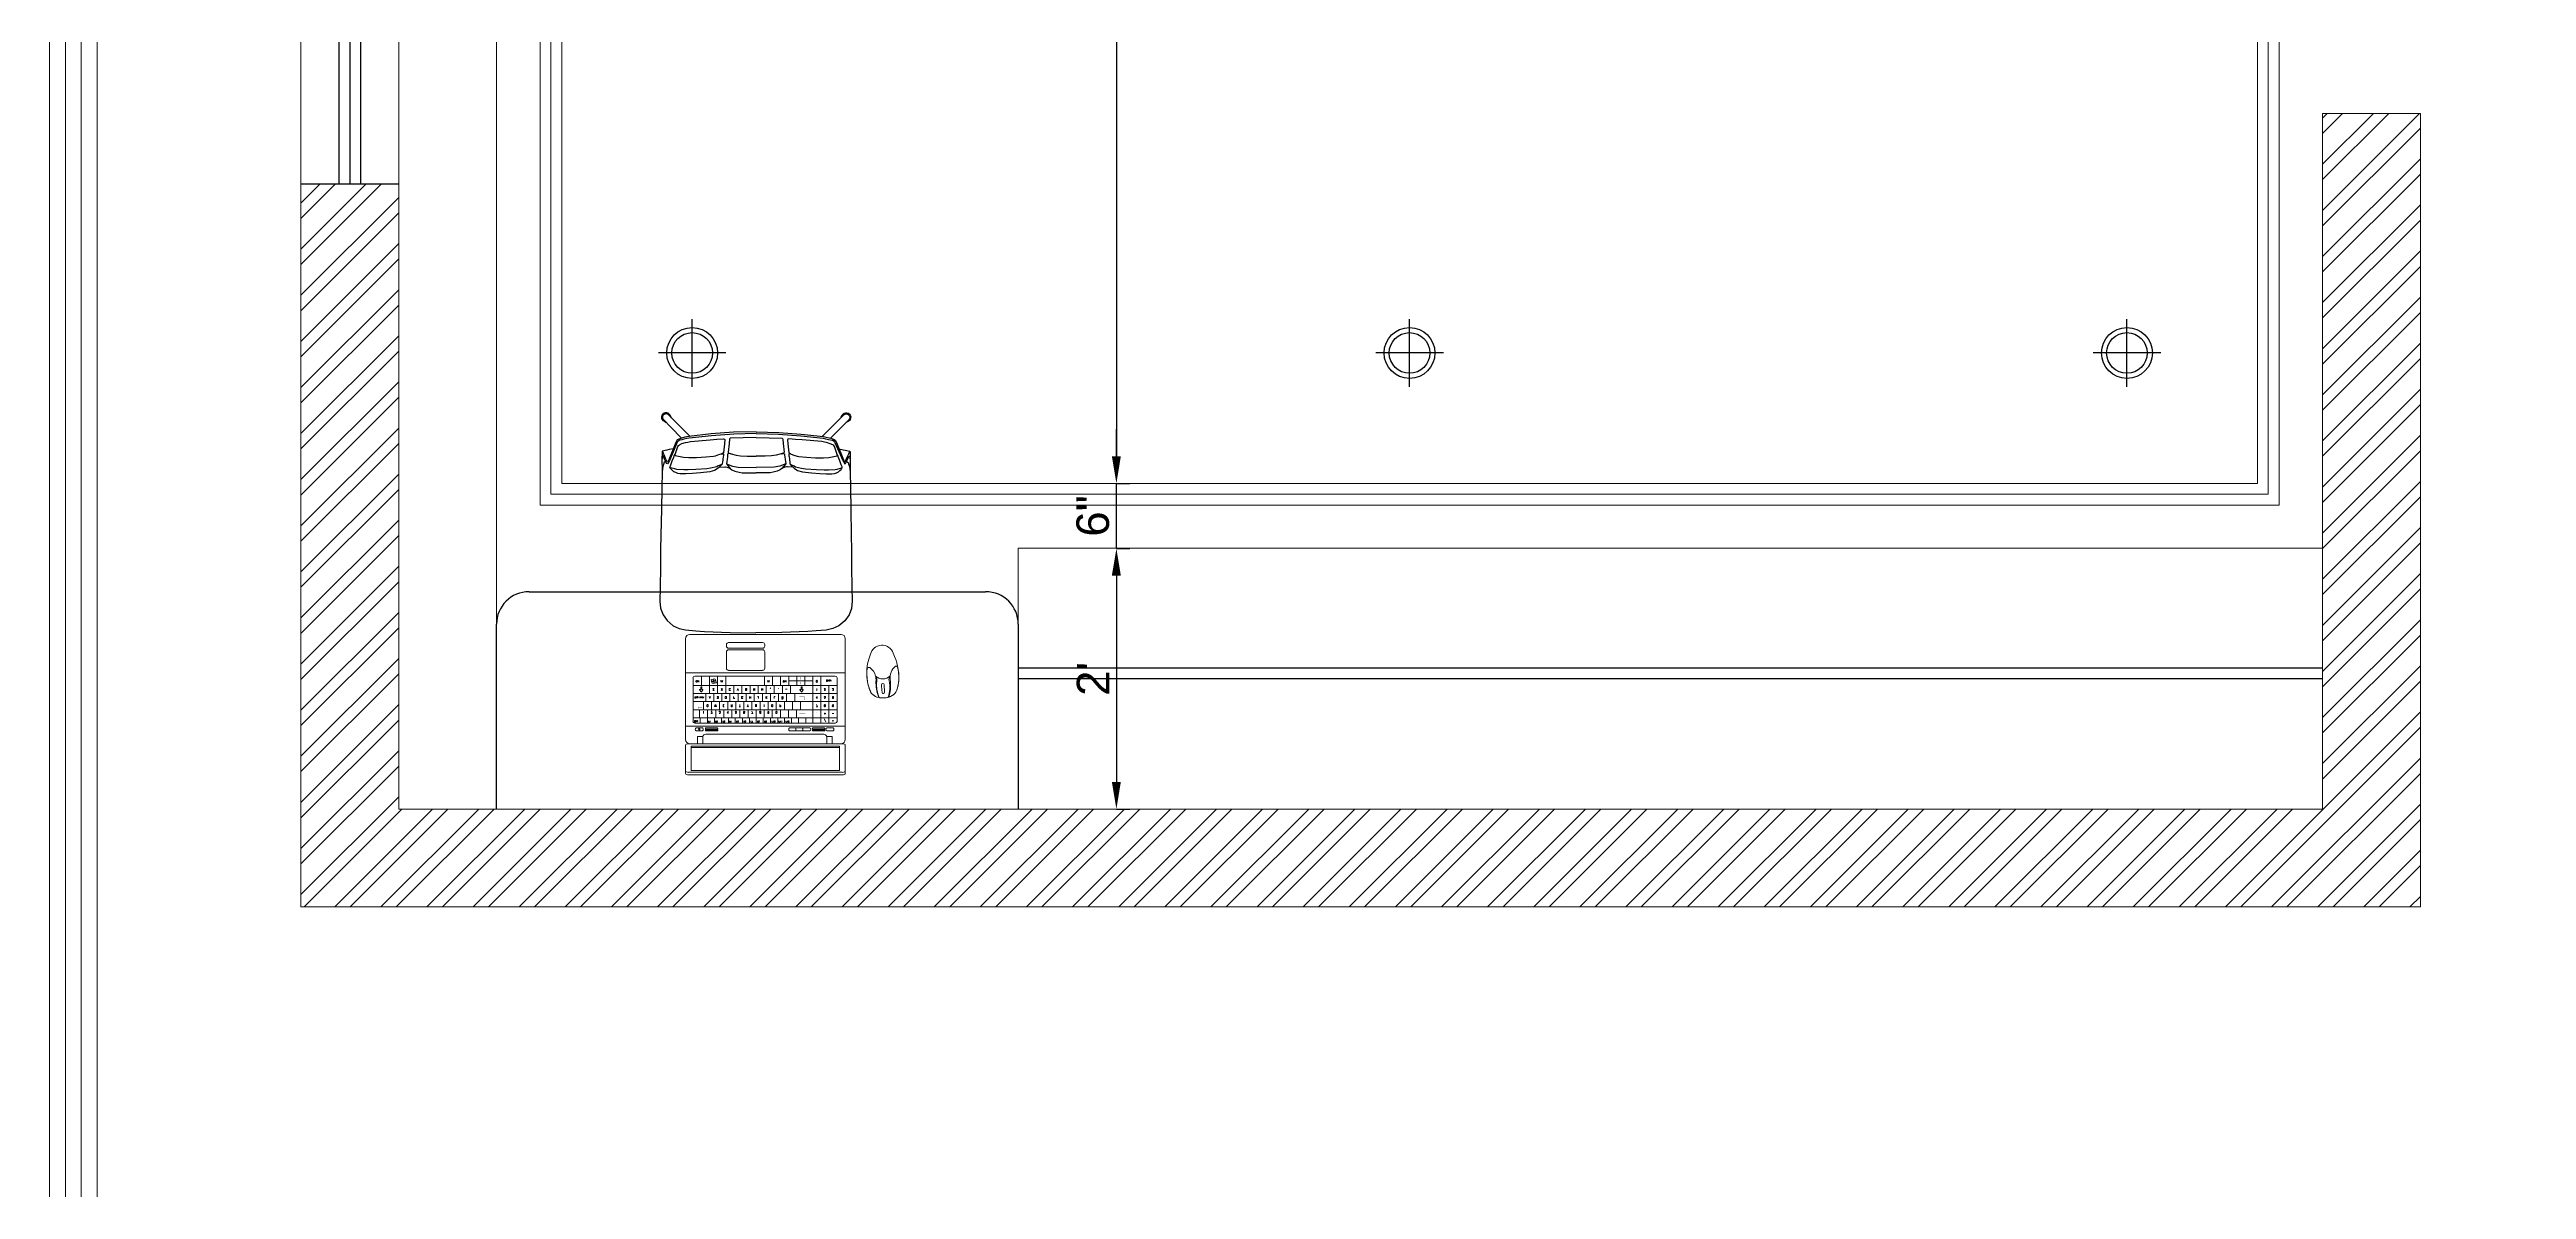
# Model space of a CAD drawing. Header units: inches. Extents: x 213 to 17763, y -4830 to 1802.
# Drawn here: x 11579.1 to 11807, y -2868.4 to -2763.5 of the extents above; entities that cross this region are included whole.
import ezdxf
from ezdxf.enums import TextEntityAlignment as Align

# ---------------------------------------------------------------- set-up
doc = ezdxf.new("R2010")
doc.units = ezdxf.units.IN
doc.header["$MEASUREMENT"] = 0
doc.linetypes.add('ACAD_ISO02W100', pattern=[15, 12, -3])
doc.linetypes.add('AUDIT_D_060311083008-3', pattern=[0])
for name, color, linetype in [('.', 30, 'Continuous'), ('line_cad-block.com', 250, 'Continuous'), ('PDF2_0', 7, 'Continuous')]:
    doc.layers.add(name, color=color, linetype=linetype)
doc.layers.add('PDF2_MK. KITCHEN ESSENTAILS', color=7, linetype='Continuous', true_color=0x767676)
doc.layers.add('ROD', color=7, linetype='Continuous', lineweight=9)
doc.styles.add('Romand', font='romand.shx', dxfattribs={"bigfont": '@extfont2.shx'})
doc.styles.get("Standard").update_dxf_attribs({"font": 'arial.ttf'})
doc.dimstyles.new('ISO-25', dxfattribs={"dimtxt": 4.5, "dimasz": 2.5, "dimexe": 1.25, "dimexo": 0.625, "dimtad": 1, "dimdec": 0, "dimlunit": 4, "dimtxsty": 'Standard', "dimcen": 2.5, "dimadec": 0, "dimazin": 0, "dimtfac": 1, "dimtdec": 0, "dimtmove": 0, "dimatfit": 3, "dimfxl": 1, "dimarcsym": 0})

# ---------------------------------------------------------------- blocks, each defined once
blk = doc.blocks.new('laptop_top')
at = {"color": 0, "linetype": 'ByBlock', "lineweight": -2}
for p, q in [((-166.7, 219.4), (-166.7, 8.9)), ((-141.9, 213.4), (-141.9, 228.3)), ((-130.5, 213.4), (-141.9, 213.4)), ((-130.5, 213.4), (-130.5, 228.3)), ((127.9, 213.4), (127.9, 228.3)), ((139.3, 213.4), (127.9, 213.4)), ((139.3, 213.4), (139.3, 228.3)), ((166.7, 219.4), (166.7, 8.9)), ((-166.7, 191.6), (166.7, 191.6)), ((-151.2, 90.5), (-151.2, 181.8)), ((149.5, 174.2), (-151.2, 174.2)), ((149.5, 157.3), (-151.2, 157.3)), ((-147.7, 185.3), (145.9, 185.3)), ((-138.1, 200.9), (-138.1, 198.1)), ((-137.7, 174.2), (-137.7, 157.3)), ((-136.4, 185.3), (-136.4, 174.2)), ((-129.5, 157.3), (-129.5, 140.4)), ((-121.1, 185.3), (-121.1, 174.2)), ((-120.8, 174.2), (-120.8, 157.3)), ((-112.6, 157.3), (-112.6, 140.4)), ((-106.7, 185.3), (-106.7, 174.2)), ((-103.9, 174.2), (-103.9, 157.3)), ((-95.7, 157.3), (-95.7, 140.4)), ((-91.4, 185.3), (-91.4, 174.2)), ((-87, 174.2), (-87, 157.3)), ((-78.8, 157.3), (-78.8, 140.4)), ((-77.4, 185.3), (-77.4, 174.2)), ((-70.1, 174.2), (-70.1, 157.3)), ((-63, 185.3), (-63, 174.2)), ((-61.9, 157.3), (-61.9, 140.4)), ((-53.2, 174.2), (-53.2, 157.3)), ((-47.7, 185.3), (-47.7, 174.2)), ((-45, 157.3), (-45, 140.4)), ((-36.3, 174.2), (-36.3, 157.3)), ((-33.3, 185.3), (-33.3, 174.2)), ((-28.1, 157.3), (-28.1, 140.4)), ((-19.4, 174.2), (-19.4, 157.3)), ((-19.3, 185.3), (-19.3, 174.2)), ((-11.2, 157.3), (-11.2, 140.4)), ((-4.4, 185.3), (-4.4, 174.2)), ((-2.5, 174.2), (-2.5, 157.3)), ((5.7, 157.3), (5.7, 140.4)), ((10.9, 185.3), (10.9, 174.2)), ((14.4, 174.2), (14.4, 157.3)), ((22.6, 157.3), (22.6, 140.4)), ((25.7, 185.3), (25.7, 174.2)), ((31.3, 174.2), (31.3, 157.3)), ((39.5, 157.3), (39.5, 140.4)), ((40.1, 185.3), (40.1, 174.2)), ((48.2, 174.2), (48.2, 157.3)), ((54.1, 185.3), (54.1, 174.2)), ((56.4, 157.3), (56.4, 140.4)), ((63.4, 201.6), (63.4, 195.3)), ((65.1, 174.2), (65.1, 157.3)), ((69, 185.3), (69, 174.2)), ((73.2, 157.3), (73.2, 140.4)), ((84.3, 185.3), (84.3, 174.2)), ((98.7, 185.3), (98.7, 87)), ((115.7, 185.3), (115.7, 87)), ((132.6, 185.3), (132.6, 106.6)), ((149.5, 181.8), (149.5, 90.5)), ((149.5, 140.4), (-151.2, 140.4)), ((149.5, 123.5), (-151.2, 123.5)), ((149.5, 106.6), (-151.2, 106.6)), ((-133.5, 106.6), (-133.5, 87)), ((-124.7, 140.4), (-124.7, 123.5)), ((-116.6, 123.5), (-116.6, 106.6)), ((-116.6, 106.6), (-116.6, 87)), ((-107.8, 140.4), (-107.8, 123.5)), ((-99.8, 123.5), (-99.8, 106.6)), ((-99.8, 106.6), (-99.8, 87)), ((-90.9, 140.4), (-90.9, 123.5)), ((-82.9, 123.5), (-82.9, 106.6)), ((-82.9, 106.6), (-82.9, 87)), ((-74, 140.4), (-74, 123.5)), ((-66, 123.5), (-66, 106.6)), ((-57.1, 140.4), (-57.1, 123.5)), ((-49.1, 123.5), (-49.1, 106.6)), ((-40.2, 140.4), (-40.2, 123.5)), ((-32.2, 123.5), (-32.2, 106.6)), ((-23.3, 140.4), (-23.3, 123.5)), ((-15.3, 123.5), (-15.3, 106.6)), ((-6.4, 140.4), (-6.4, 123.5)), ((-2.1, 106.6), (-2.1, 87)), ((1.6, 123.5), (1.6, 106.6)), ((10.5, 140.4), (10.5, 123.5)), ((14.8, 106.6), (14.8, 87)), ((18.5, 123.5), (18.5, 106.6)), ((27.4, 140.4), (27.4, 123.5)), ((31.7, 106.6), (31.7, 87)), ((35.4, 123.5), (35.4, 106.6)), ((44.3, 140.4), (44.3, 123.5)), ((48.6, 106.6), (48.6, 87)), ((52.3, 123.5), (52.3, 106.6)), ((61.2, 140.4), (61.2, 123.5)), ((65.5, 106.6), (65.5, 87)), ((82.4, 106.6), (82.4, 87)), ((-166.7, 80.1), (166.7, 80.1)), ((145.9, 87), (-147.7, 87)), ((-81.4, 36.5), (-81.4, 70.6)), ((-77, 75.1), (-5.8, 75.1)), ((-1.3, 70.6), (-1.3, 36.5)), ((48.6, 96.8), (98.7, 96.8)), ((157.8, 0), (-157.8, 0)), ((-81.4, 24.5), (-81.4, 21.6)), ((-77, 32.1), (-5.8, 32.1)), ((-77, 29), (-5.8, 29)), ((-77, 17.1), (-5.8, 17.1)), ((-1.3, 24.5), (-1.3, 21.6))]:
    blk.add_line(p, q, dxfattribs=at)
for points in [[(-166.7, 231.4), (-166.7, 290.5)], [(-160.5, 293.6), (160.5, 293.6)], [(160.5, 288.1), (-160.5, 288.1)], [(166.7, 290.5), (166.7, 231.4)], [(160.5, 228.3), (-160.5, 228.3)], [(154.8, 235.9), (-154.8, 235.9)], [(-124.4, 208.6), (121.8, 208.6)]]:
    blk.add_lwpolyline(points, dxfattribs=at)
for points in [[(-154.8, 284.6), (-154.8, 233.5), (154.8, 233.5), (154.8, 284.6), (-154.8, 284.6)], [(37.3, 129.7), (34.5, 133.5), (34.5, 129.7), (34.3, 129.7), (34.3, 134.2), (37.1, 130.3), (37.1, 134.2), (37.3, 134.2), (37.3, 129.7)], [(34.5, 134.6), (35, 135), (35.5, 135), (36.1, 134.6), (36.7, 134.6), (36.9, 134.8), (37.1, 134.8), (36.7, 134.4), (36.1, 134.4), (35.5, 134.8), (35, 134.8), (34.7, 134.6), (34.5, 134.6)]]:
    blk.add_lwpolyline(points, close=True, dxfattribs=at)
for points, format in [([(-130.5, 213.4, 0.381204), (-124.4, 208.6, -0.067107)], "xyb"), ([(127.9, 213.4, -0.381204), (121.8, 208.6, 0.067107)], "xyb"), ([(83.2, 165.8, 0.89, 0.89, 0), (75.8, 165.8, 2.67, 0, 0), (70.5, 165.8, 0, 0, 0)], "xyseb"), ([(75.6, 201.6, -0.414214), (78.3, 198.9), (78.3, 197.9, -0.414214), (75.6, 195.3)], "xyb"), ([(-131.8, 152.9, 0.445, 0.445, 0), (-136.3, 152.9, 3.56, 0, 0), (-139.7, 152.9, 0, 0, 0)], "xyseb"), ([(-139.7, 144.8, 0.445, 0.445, 0), (-135.2, 144.8, 3.56, 0, 0), (-131.8, 144.8, 0, 0, 0)], "xyseb"), ([(-133.1, 115.2), (-133.1, 109.9, -0.414214), (-133.2, 109.7), (-134.7, 109.7, -0.414214), (-134.8, 109.9), (-134.8, 115.2), (-137.3, 115.2, -0.606815), (-137.4, 115.5), (-134.1, 120.3, -0.520567), (-133.8, 120.3), (-130.5, 115.5, -0.606815), (-130.6, 115.2), (-133.1, 115.2)], "xyb"), ([(81.6, 136.9, 0.89, 0.89, 0), (81.6, 130.5, 0.89, 0.89, 0), (75.8, 130.5, 3.56, 0, 0), (70.5, 130.5, 0, 0, 0)], "xyseb"), ([(76.4, 115.2), (76.4, 109.9, -0.414214), (76.2, 109.7), (74.8, 109.7, -0.414214), (74.6, 109.9), (74.6, 115.2), (72.2, 115.2, -0.606815), (72, 115.5), (75.4, 120.3, -0.520567), (75.7, 120.3), (79, 115.5, -0.606815), (78.9, 115.2), (76.4, 115.2)], "xyb"), ([(74, 99.1, 0.312, 0.312, 0), (74, 102.3, 2.49, 0, 0), (74, 104.7, 0, 0, 0)], "xyseb"), ([(60, 91.9, 0.312, 0.312, 0), (56.9, 91.9, 2.49, 0, 0), (54.5, 91.9, 0, 0, 0)], "xyseb"), ([(74, 94.4, 0.312, 0.312, 0), (74, 91.2, 2.49, 0, 0), (74, 88.9, 0, 0, 0)], "xyseb"), ([(87.9, 91.9, 0.312, 0.312, 0), (91.1, 91.9, 2.49, 0, 0), (93.5, 91.9, 0, 0, 0)], "xyseb")]:
    blk.add_lwpolyline(points, format=format, dxfattribs=at)
for points in [[(-143.7, 201.6), (-132.5, 201.6, -0.414214), (-129.9, 198.9), (-129.9, 197.9, -0.414214), (-132.5, 195.3), (-143.7, 195.3, -0.414214), (-146.4, 197.9), (-146.4, 198.9, -0.414214)], [(-124.2, 201.6), (-100.8, 201.6, -0.414214), (-99.6, 200.4), (-99.6, 200.4, -0.414214), (-100.8, 199.2), (-124.2, 199.2, -0.414214), (-125.4, 200.4), (-125.4, 200.4, -0.414214)], [(-124.2, 197.7), (-100.8, 197.7, -0.414214), (-99.6, 196.5), (-99.6, 196.5, -0.414214), (-100.8, 195.3), (-124.2, 195.3, -0.414214), (-125.4, 196.5), (-125.4, 196.5, -0.414214)], [(51.6, 201.6), (91.9, 201.6, -0.414214), (94.6, 198.9), (94.6, 197.9, -0.414214), (91.9, 195.3), (51.6, 195.3, -0.414214), (48.9, 197.9), (48.9, 198.9, -0.414214)], [(99.1, 201.6), (122.6, 201.6, -0.414214), (123.8, 200.4), (123.8, 200.4, -0.414214), (122.6, 199.2), (99.1, 199.2, -0.414214), (97.9, 200.4), (97.9, 200.4, -0.414214)], [(99.1, 197.7), (122.6, 197.7, -0.414214), (123.8, 196.5), (123.8, 196.5, -0.414214), (122.6, 195.3), (99.1, 195.3, -0.414214), (97.9, 196.5), (97.9, 196.5, -0.414214)], [(129, 201.6), (140.2, 201.6, -0.414214), (142.9, 198.9), (142.9, 197.9, -0.414214), (140.2, 195.3), (129, 195.3, -0.414214), (126.4, 197.9), (126.4, 198.9, -0.414214)], [(-108.4, 97.7, 0.301668), (-112.5, 98), (-113.5, 94.3, -0.301668), (-109.5, 94)], [(-107.2, 101.9, 0.301668), (-111.2, 102.2), (-112.3, 98.5, -0.301668), (-108.2, 98.2)], [(-103.7, 97.1, -0.279065), (-107.8, 97.3), (-108.9, 93.7, 0.279065), (-104.8, 93.5)], [(-102.5, 101.3, -0.279065), (-106.6, 101.6), (-107.7, 97.9, 0.279065), (-103.6, 97.7)]]:
    blk.add_lwpolyline(points, format="xyb", close=True, dxfattribs=at)
at = {"color": 0, "linetype": 'ByBlock', "lineweight": -2, "const_width": 0.445}
for points in [[(-139.7, 151), (-139.7, 154.8)], [(-131.8, 142.9), (-131.8, 146.6)]]:
    blk.add_lwpolyline(points, dxfattribs=at)
at = {"color": 0, "linetype": 'ByBlock', "lineweight": -2}
blk.add_circle((-138.1, 198.1), 1.38, dxfattribs=at)
for centre, radius, start, end in [((-157.8, 219.4), 8.9, 90, 180), ((157.8, 219.4), 8.9, 0, 90), ((-147.7, 181.8), 3.56, 90, 180), ((145.9, 181.8), 3.56, 0, 90), ((-147.7, 90.5), 3.56, 180, 270), ((-77, 70.6), 4.45, 90, 180), ((-5.8, 70.6), 4.45, 0, 90), ((145.9, 90.5), 3.56, 270, 0), ((-157.8, 8.9), 8.9, 180, 270), ((-77, 36.5), 4.45, 180, 270), ((-77, 24.5), 4.45, 90, 180), ((-77, 21.6), 4.45, 180, 270), ((-5.8, 36.5), 4.45, 270, 0), ((-5.8, 24.5), 4.45, 0, 90), ((-5.8, 21.6), 4.45, 270, 0), ((157.8, 8.9), 8.9, 270, 0)]:
    blk.add_arc(centre, radius, start, end, dxfattribs=at)
for centre, major_axis, start_param, end_param in [((-160.5, 290.5), (6.23, 0), 1.570796, 3.141593), ((-160.5, 285), (6.23, 0), 1.570796, 3.141593), ((160.5, 290.5), (-6.23, 0), 3.141593, 4.712389), ((160.5, 285), (-6.23, 0), 3.141593, 4.712389), ((-160.5, 231.4), (-6.23, 0), 0, 1.570796)]:
    blk.add_ellipse(centre, major_axis=major_axis, ratio=0.5, start_param=start_param, end_param=end_param, dxfattribs=at)
at = {"color": 0, "linetype": 'ByBlock', "lineweight": -2, "extrusion": (0, 0, -1)}
blk.add_ellipse((160.5, 231.4), major_axis=(6.23, 0), ratio=0.5, start_param=0, end_param=1.570796, dxfattribs=at)
at = {"color": 0, "linetype": 'ByBlock', "lineweight": -2, "style": 'Romand'}
for s, height, p in [('Esc', 3.56, (-148.8, 181.8)), ('F1', 3.12, (-119.1, 181.8)), ('F2', 3.12, (-104.7, 181.8)), ('F3', 3.12, (-89.4, 181.8)), ('F4', 3.12, (-75.4, 181.8)), ('F5', 3.12, (-61, 181.8)), ('F6', 3.12, (-45.7, 181.8)), ('F7', 3.12, (-31.3, 181.8)), ('F8', 3.12, (-17.3, 181.8)), ('F9', 3.12, (-2.5, 181.8)), ('F10', 3.12, (12.8, 181.8)), ('F11', 3.12, (27.7, 181.8)), ('F12', 3.12, (42.1, 181.8))]:
    blk.add_text(s, height=height, dxfattribs=at).set_placement(p, align=Align.MIDDLE_LEFT)
for s, height, p in [('1', 4.45, (-129.2, 162.9)), ('2', 4.45, (-112.3, 162.9)), ('3', 4.45, (-95.4, 162.9)), ('4', 4.45, (-78.5, 162.9)), ('5', 4.45, (-61.6, 162.9)), ('6', 4.45, (-44.7, 162.9)), ('7', 4.45, (-27.8, 162.9)), ('8', 4.45, (-10.9, 162.9)), ('9', 4.45, (6, 162.9)), ('0', 4.45, (22.9, 162.9)), ('.', 4.45, (107.2, 165.8)), ('/', 4.45, (124.1, 179.8)), ('+', 4.45, (124.1, 165.8)), ('-', 4.45, (141, 165.8)), ('*', 4.45, (141, 179.8)), ('Cap Lock', 3.12, (-138, 131.9)), ('Q', 4.45, (-121.1, 148.8)), ('A', 4.45, (-116.3, 131.9)), ('Z', 4.45, (-108.2, 115)), ('W', 4.45, (-104.2, 148.8)), ('S', 4.45, (-99.4, 131.9)), ('X', 4.45, (-91.3, 115)), ('E', 4.45, (-87.3, 148.8)), ('D', 4.45, (-82.5, 131.9)), ('C', 4.45, (-74.4, 115)), ('R', 4.45, (-70.4, 148.8)), ('F', 4.45, (-65.6, 131.9)), ('V', 4.45, (-57.5, 115)), ('T', 4.45, (-53.5, 148.8)), ('G', 4.45, (-48.7, 131.9)), ('B', 4.45, (-40.6, 115)), ('Y', 4.45, (-36.6, 148.8)), ('H', 4.45, (-31.8, 131.9)), ('N', 4.45, (-23.7, 115)), ('U', 4.45, (-19.7, 148.8)), ('J', 4.45, (-14.9, 131.9)), ('M', 4.45, (-6.8, 115)), ('I', 4.45, (-2.8, 148.8)), ('K', 4.45, (2, 131.9)), (',', 4.45, (10.1, 115)), ('O', 4.45, (14.1, 148.8)), ('L', 4.45, (18.9, 131.9)), ('.', 4.45, (27, 115)), ('P', 4.45, (31, 148.8)), ('-', 4.45, (43.9, 115)), ('7', 4.45, (107.2, 148.8)), ('4', 4.45, (107.2, 131.9)), ('1', 4.45, (107.2, 115)), ('8', 4.45, (124.1, 148.8)), ('5', 4.45, (124.1, 131.9)), ('2', 4.45, (124.1, 115)), ('9', 4.45, (141, 148.8)), ('3', 4.45, (141, 115)), ('6', 4.45, (141, 131.9)), ('Ctrl', 3.12, (-142, 98.1)), ('Alt', 3.12, (-91.3, 98.1)), ('Alt', 3.12, (6.4, 98.1)), ('Ctrl', 3.12, (40.2, 98.1)), ('0', 4.45, (107.2, 98.1)), ('Enter', 3.12, (132.6, 96.8))]:
    blk.add_text(s, height=height, dxfattribs=at).set_placement(p, align=Align.MIDDLE_CENTER)
blk = doc.blocks.new('reg')
at = {"layer": '.', "color": 0, "linetype": 'Continuous'}
for p, q in [((5484.14, -276.23), (5484.57, -275.8)), ((5484.14, -280.47), (5488.81, -275.8)), ((5484.14, -284.71), (5493.05, -275.8)), ((5484.14, -277.64), (5485.98, -275.8)), ((5484.14, -281.88), (5490.22, -275.8)), ((5484.14, -286.13), (5493.14, -277.13)), ((5484.14, -288.96), (5493.14, -279.96)), ((5298.14, -284.04), (5299.87, -282.3)), ((5298.14, -288.28), (5304.12, -282.3)), ((5298.14, -285.45), (5301.29, -282.3)), ((5298.14, -289.69), (5305.53, -282.3)), ((5484.14, -290.37), (5493.14, -281.37)), ((5298.14, -292.52), (5307.14, -283.52)), ((5484.14, -293.2), (5493.14, -284.2)), ((5298.14, -293.94), (5307.14, -284.94)), ((5484.14, -294.61), (5493.14, -285.61)), ((5298.14, -296.76), (5307.14, -287.76)), ((5298.14, -298.18), (5307.14, -289.18)), ((5484.14, -297.44), (5493.14, -288.44)), ((5484.14, -298.86), (5493.14, -289.86)), ((5298.14, -301.01), (5307.14, -292.01)), ((5298.14, -302.42), (5307.14, -293.42)), ((5484.14, -301.68), (5493.14, -292.68)), ((5484.14, -303.1), (5493.14, -294.1)), ((5298.14, -305.25), (5307.14, -296.25)), ((5298.14, -306.66), (5307.14, -297.66)), ((5484.14, -305.93), (5493.14, -296.93)), ((5484.14, -307.34), (5493.14, -298.34)), ((5298.14, -309.49), (5307.14, -300.49)), ((5298.14, -310.91), (5307.14, -301.91)), ((5484.14, -310.17), (5493.14, -301.17)), ((5484.14, -311.58), (5493.14, -302.58)), ((5298.14, -313.74), (5307.14, -304.74)), ((5298.14, -315.15), (5307.14, -306.15)), ((5484.14, -314.41), (5493.14, -305.41)), ((5484.14, -315.83), (5493.14, -306.83)), ((5298.14, -317.98), (5307.14, -308.98)), ((5484.14, -318.65), (5493.14, -309.65)), ((5298.14, -319.39), (5307.14, -310.39)), ((5484.14, -320.07), (5493.14, -311.07)), ((5298.14, -322.22), (5307.14, -313.22)), ((5484.14, -322.9), (5493.14, -313.9)), ((5298.14, -323.64), (5307.14, -314.64)), ((5484.14, -324.31), (5493.14, -315.31)), ((5298.14, -326.46), (5307.14, -317.46)), ((5298.14, -327.88), (5307.14, -318.88)), ((5484.14, -327.14), (5493.14, -318.14)), ((5484.14, -328.55), (5493.14, -319.55)), ((5298.14, -330.71), (5307.14, -321.71)), ((5298.14, -332.12), (5307.14, -323.12)), ((5484.14, -331.38), (5493.14, -322.38)), ((5484.14, -332.8), (5493.14, -323.8)), ((5298.14, -334.95), (5307.14, -325.95)), ((5298.14, -336.36), (5307.14, -327.36)), ((5484.14, -335.62), (5493.14, -326.62)), ((5484.14, -337.04), (5493.14, -328.04)), ((5298.14, -339.19), (5307.14, -330.19)), ((5298.14, -340.61), (5307.14, -331.61)), ((5475.2, -348.8), (5493.14, -330.87)), ((5476.62, -348.8), (5493.14, -332.28)), ((5298.14, -343.43), (5307.14, -334.43)), ((5298.14, -344.85), (5307.14, -335.85)), ((5479.45, -348.8), (5493.14, -335.11)), ((5480.86, -348.8), (5493.14, -336.52)), ((5298.14, -347.68), (5307.14, -338.68)), ((5483.69, -348.8), (5493.14, -339.35)), ((5298.43, -348.8), (5307.43, -339.8)), ((5301.26, -348.8), (5310.26, -339.8)), ((5302.67, -348.8), (5311.67, -339.8)), ((5305.5, -348.8), (5314.5, -339.8)), ((5306.91, -348.8), (5315.91, -339.8)), ((5309.74, -348.8), (5318.74, -339.8)), ((5311.16, -348.8), (5320.16, -339.8)), ((5313.98, -348.8), (5322.98, -339.8)), ((5315.4, -348.8), (5324.4, -339.8)), ((5318.23, -348.8), (5327.23, -339.8)), ((5319.64, -348.8), (5328.64, -339.8)), ((5322.47, -348.8), (5331.47, -339.8)), ((5323.88, -348.8), (5332.88, -339.8)), ((5326.71, -348.8), (5335.71, -339.8)), ((5328.13, -348.8), (5337.13, -339.8)), ((5330.96, -348.8), (5339.96, -339.8)), ((5332.37, -348.8), (5341.37, -339.8)), ((5335.2, -348.8), (5344.2, -339.8)), ((5336.61, -348.8), (5345.61, -339.8)), ((5339.44, -348.8), (5348.44, -339.8)), ((5340.85, -348.8), (5349.85, -339.8)), ((5343.68, -348.8), (5352.68, -339.8)), ((5345.1, -348.8), (5354.1, -339.8)), ((5347.93, -348.8), (5356.93, -339.8)), ((5349.34, -348.8), (5358.34, -339.8)), ((5352.17, -348.8), (5361.17, -339.8)), ((5353.58, -348.8), (5362.58, -339.8)), ((5356.41, -348.8), (5365.41, -339.8)), ((5357.83, -348.8), (5366.83, -339.8)), ((5360.65, -348.8), (5369.65, -339.8)), ((5362.07, -348.8), (5371.07, -339.8)), ((5364.9, -348.8), (5373.9, -339.8)), ((5366.31, -348.8), (5375.31, -339.8)), ((5369.14, -348.8), (5378.14, -339.8)), ((5370.55, -348.8), (5379.55, -339.8)), ((5373.38, -348.8), (5382.38, -339.8)), ((5374.8, -348.8), (5383.8, -339.8)), ((5377.62, -348.8), (5386.62, -339.8)), ((5379.04, -348.8), (5388.04, -339.8)), ((5381.87, -348.8), (5390.87, -339.8)), ((5383.28, -348.8), (5392.28, -339.8)), ((5386.11, -348.8), (5395.11, -339.8)), ((5387.52, -348.8), (5396.52, -339.8)), ((5390.35, -348.8), (5399.35, -339.8)), ((5391.77, -348.8), (5400.77, -339.8)), ((5394.59, -348.8), (5403.59, -339.8)), ((5396.01, -348.8), (5405.01, -339.8)), ((5398.84, -348.8), (5407.84, -339.8)), ((5400.25, -348.8), (5409.25, -339.8)), ((5403.08, -348.8), (5412.08, -339.8)), ((5404.49, -348.8), (5413.49, -339.8)), ((5407.32, -348.8), (5416.32, -339.8)), ((5408.74, -348.8), (5417.74, -339.8)), ((5411.57, -348.8), (5420.57, -339.8)), ((5412.98, -348.8), (5421.98, -339.8)), ((5415.81, -348.8), (5424.81, -339.8)), ((5417.22, -348.8), (5426.22, -339.8)), ((5420.05, -348.8), (5429.05, -339.8)), ((5421.46, -348.8), (5430.46, -339.8)), ((5424.29, -348.8), (5433.29, -339.8)), ((5425.71, -348.8), (5434.71, -339.8)), ((5428.54, -348.8), (5437.54, -339.8)), ((5429.95, -348.8), (5438.95, -339.8)), ((5432.78, -348.8), (5441.78, -339.8)), ((5434.19, -348.8), (5443.19, -339.8)), ((5437.02, -348.8), (5446.02, -339.8)), ((5438.44, -348.8), (5447.44, -339.8)), ((5441.26, -348.8), (5450.26, -339.8)), ((5442.68, -348.8), (5451.68, -339.8)), ((5445.51, -348.8), (5454.51, -339.8)), ((5446.92, -348.8), (5455.92, -339.8)), ((5449.75, -348.8), (5458.75, -339.8)), ((5451.16, -348.8), (5460.16, -339.8)), ((5453.99, -348.8), (5462.99, -339.8)), ((5455.41, -348.8), (5464.41, -339.8)), ((5458.23, -348.8), (5467.23, -339.8)), ((5459.65, -348.8), (5468.65, -339.8)), ((5462.48, -348.8), (5471.48, -339.8)), ((5463.89, -348.8), (5472.89, -339.8)), ((5466.72, -348.8), (5475.72, -339.8)), ((5468.13, -348.8), (5477.13, -339.8)), ((5470.96, -348.8), (5479.96, -339.8)), ((5472.38, -348.8), (5481.38, -339.8)), ((5485.1, -348.8), (5493.14, -340.77)), ((5487.93, -348.8), (5493.14, -343.6)), ((5489.35, -348.8), (5493.14, -345.01)), ((5492.18, -348.8), (5493.14, -347.84))]:
    blk.add_line(p, q, dxfattribs=at)
at = {"color": 0}
for p, q in [((5301.64, -210.3), (5301.64, -282.3)), ((5302.64, -210.3), (5302.64, -282.3)), ((5303.64, -210.3), (5303.64, -282.3)), ((5307.14, -282.3), (5298.14, -282.3)), ((5319.14, -319.8), (5361.14, -319.8)), ((5316.14, -339.8), (5316.14, -322.8)), ((5364.14, -322.8), (5364.14, -339.8)), ((5364.14, -326.8), (5484.14, -326.8)), ((5364.14, -327.8), (5484.14, -327.8))]:
    blk.add_line(p, q, dxfattribs=at)
at = {"color": 0, "lineweight": 9}
for points in [[(5351.78, -329.57, -0.241004), (5350.63, -329.16, -0.217003), (5350.54, -325.56, -0.752527), (5352.63, -325.46, -0.115399), (5353.15, -327.9, -0.099122), (5352.89, -329.05, -0.240483), (5351.78, -329.57)], [(5351.32, -329.55, -0.055019), (5351.1, -328.77, -0.050601), (5351.05, -328.04, 0.084687), (5351.01, -327.56, 0.175899), (5350.48, -326.79, 0.569307), (5350.24, -326.89, 0.064428), (5350.24, -327.92, 0.081238), (5350.63, -329.16, 0.150456), (5351.32, -329.55)], [(5352.17, -329.52, 0.141108), (5352.26, -328.01, -0.211379), (5352.35, -327.55, -0.412702), (5351.01, -327.56, -0.176997), (5351.13, -328.07, 0.141094), (5351.36, -329.56, 0.080592), (5351.78, -329.57, 0.075205), (5352.17, -329.52)], [(5352.24, -329.5, 0.071754), (5352.4, -328.54, 0.043169), (5352.36, -327.91, -0.269309), (5352.85, -326.65, -0.36617), (5353.04, -326.71, -0.160325), (5352.89, -329.05, -0.150096), (5352.24, -329.5)], [(5351.57, -328.49), (5351.61, -329.1, 0.837339), (5351.83, -329.05), (5351.8, -328.35, 1), (5351.56, -328.36)]]:
    blk.add_lwpolyline(points, format="xyb", close=True, dxfattribs=at)
at = {"color": 0}
for centre, start, end in [((5319.14, -322.8), 90, 180), ((5361.14, -322.8), 0, 90)]:
    blk.add_arc(centre, 3, start, end, dxfattribs=at)
at = {"layer": 'line_cad-block.com', "color": 0}
for points in [[(5332.24, -303.79), (5332.19, -303.72), (5332.1, -303.56), (5332.03, -303.45), (5331.93, -303.37), (5331.8, -303.33), (5331.67, -303.33), (5331.55, -303.37), (5331.44, -303.45), (5331.36, -303.55), (5331.32, -303.68), (5331.33, -303.82), (5331.36, -303.93), (5331.44, -304.04), (5331.58, -304.12), (5331.76, -304.23)], [(5340.03, -305.09), (5337.95, -305.13), (5335.89, -305.28), (5333.83, -305.53), (5333.46, -305.59), (5333.15, -305.67), (5332.9, -305.75), (5332.76, -305.83), (5332.64, -306.07), (5332, -307.66), (5331.93, -307.78), (5331.85, -307.81), (5331.8, -307.78), (5331.73, -307.62), (5331.59, -307.28), (5331.51, -307.09), (5331.4, -306.88)], [(5333.96, -305.51), (5331.97, -303.52), (5331.85, -303.44), (5331.78, -303.42), (5331.68, -303.42), (5331.61, -303.45), (5331.51, -303.52), (5331.44, -303.6), (5331.41, -303.69), (5331.42, -303.78), (5331.43, -303.88), (5331.49, -303.96), (5332.19, -304.67), (5333.17, -305.66)], [(5340.03, -305.24), (5337.97, -305.31), (5335.91, -305.45), (5333.85, -305.68), (5333.64, -305.71), (5333.37, -305.77), (5333.18, -305.82), (5333.01, -305.86), (5332.85, -305.94), (5332.77, -306.05), (5332.65, -306.34), (5332.05, -307.73), (5331.87, -308.03), (5331.79, -308), (5331.46, -307.31)], [(5340.02, -305.24), (5342.08, -305.31), (5344.14, -305.46), (5346.2, -305.68), (5346.41, -305.72), (5346.68, -305.78), (5346.87, -305.82), (5347.04, -305.87), (5347.2, -305.95), (5347.28, -306.06), (5347.4, -306.35), (5348, -307.74), (5348.18, -308.04), (5348.26, -308.01), (5348.59, -307.33)], [(5340.03, -305.09), (5342.1, -305.14), (5344.16, -305.29), (5346.23, -305.53), (5346.59, -305.6), (5346.9, -305.68), (5347.15, -305.76), (5347.29, -305.84), (5347.41, -306.08), (5348.05, -307.67), (5348.12, -307.79), (5348.2, -307.82), (5348.25, -307.79), (5348.32, -307.63), (5348.46, -307.29), (5348.54, -307.1), (5348.65, -306.89)], [(5346.1, -305.52), (5348.09, -303.53), (5348.21, -303.45), (5348.27, -303.43), (5348.37, -303.43), (5348.45, -303.46), (5348.55, -303.53), (5348.61, -303.61), (5348.65, -303.7), (5348.63, -303.79), (5348.62, -303.89), (5348.56, -303.97), (5347.86, -304.68), (5346.88, -305.67)], [(5347.81, -303.8), (5347.86, -303.73), (5347.95, -303.57), (5348.02, -303.46), (5348.13, -303.38), (5348.25, -303.34), (5348.38, -303.34), (5348.51, -303.38), (5348.61, -303.46), (5348.69, -303.56), (5348.73, -303.69), (5348.72, -303.83), (5348.69, -303.94), (5348.61, -304.05), (5348.48, -304.13), (5348.29, -304.24)], [(5331.4, -306.88), (5331.39, -306.87), (5331.38, -306.89), (5331.37, -307.19), (5331.36, -307.42), (5331.36, -307.54), (5331.38, -308.68)], [(5331.46, -307.31), (5331.43, -307.31), (5331.43, -307.31), (5331.4, -307.34), (5331.39, -307.38), (5331.36, -307.81)], [(5332.42, -306.64), (5332.03, -306.72), (5331.82, -306.77), (5331.39, -306.87)], [(5336.83, -307.11), (5336.91, -307.11), (5336.99, -307.11), (5337.03, -307.12), (5337.01, -307.28), (5336.99, -307.4), (5336.97, -307.57), (5336.95, -307.69), (5336.93, -307.86), (5336.91, -308.03), (5336.9, -308.05), (5336.71, -308.16), (5336.53, -308.22), (5336.4, -308.3), (5335.84, -308.42), (5335.48, -308.48), (5334.48, -308.55), (5333.78, -308.59), (5333.38, -308.59), (5332.74, -308.54), (5332.55, -308.5), (5332.16, -308.39), (5332.08, -308.36), (5332.19, -308.13), (5332.31, -307.76), (5332.44, -307.43), (5332.48, -307.31), (5332.58, -307.14)], [(5337.03, -305.72), (5337.1, -305.75), (5337.13, -305.8), (5337.11, -306.2), (5337.03, -307.02), (5336.79, -307.13), (5336.57, -307.22), (5336.24, -307.32), (5336.11, -307.35), (5335.39, -307.43), (5334.55, -307.47), (5333.83, -307.47), (5333.33, -307.44), (5332.73, -307.33), (5332.55, -307.3), (5332.54, -307.29), (5332.61, -307.07), (5332.83, -306.43), (5332.88, -306.34), (5332.96, -306.28), (5333.2, -306.17), (5333.54, -306.07), (5333.74, -306.03), (5333.98, -305.98), (5335.79, -305.82), (5336.4, -305.77), (5337.03, -305.72)], [(5337.7, -307.1), (5337.55, -307.09), (5337.46, -307.1), (5337.42, -307.11), (5337.4, -307.22), (5337.38, -307.38), (5337.35, -307.63), (5337.33, -307.82), (5337.29, -308.03), (5337.85, -308.25), (5338.38, -308.33), (5340.02, -308.38)], [(5340.03, -305.61), (5337.63, -305.66), (5337.6, -305.71), (5337.57, -305.77), (5337.55, -306.15), (5337.44, -306.97), (5337.47, -307.02), (5337.55, -307.05), (5337.72, -307.1), (5338.18, -307.24), (5338.6, -307.29), (5339.2, -307.32), (5340.03, -307.32)], [(5340.03, -305.61), (5342.42, -305.66), (5342.45, -305.71), (5342.48, -305.77), (5342.5, -306.16), (5342.61, -306.97), (5342.58, -307.02), (5342.5, -307.05), (5342.33, -307.11), (5341.87, -307.24), (5341.44, -307.29), (5340.85, -307.32), (5340.02, -307.32)], [(5342.35, -307.1), (5342.5, -307.09), (5342.59, -307.1), (5342.63, -307.11), (5342.64, -307.23), (5342.67, -307.38), (5342.7, -307.63), (5342.72, -307.82), (5342.75, -308.03), (5342.19, -308.25), (5341.67, -308.33), (5340.02, -308.38)], [(5343.02, -305.73), (5342.95, -305.76), (5342.92, -305.81), (5342.94, -306.2), (5343.02, -307.02), (5343.26, -307.13), (5343.48, -307.23), (5343.81, -307.33), (5343.94, -307.36), (5344.66, -307.43), (5345.49, -307.48), (5346.21, -307.48), (5346.72, -307.45), (5347.32, -307.34), (5347.5, -307.31), (5347.51, -307.3), (5347.44, -307.08), (5347.22, -306.44), (5347.17, -306.35), (5347.09, -306.29), (5346.85, -306.18), (5346.51, -306.08), (5346.31, -306.04), (5346.07, -305.99), (5344.27, -305.82), (5343.65, -305.78), (5343.02, -305.73)], [(5343.22, -307.11), (5343.14, -307.11), (5343.06, -307.11), (5343.02, -307.13), (5343.04, -307.29), (5343.06, -307.4), (5343.08, -307.58), (5343.1, -307.69), (5343.12, -307.86), (5343.14, -308.03), (5343.15, -308.06), (5343.34, -308.16), (5343.52, -308.23), (5343.65, -308.3), (5344.21, -308.43), (5344.57, -308.48), (5345.57, -308.56), (5346.27, -308.59), (5346.67, -308.59), (5347.31, -308.55), (5347.49, -308.51), (5347.88, -308.4), (5347.96, -308.37), (5347.86, -308.14), (5347.74, -307.77), (5347.61, -307.44), (5347.57, -307.32), (5347.47, -307.15)], [(5347.63, -306.65), (5348.02, -306.73), (5348.23, -306.78), (5348.66, -306.88)], [(5348.59, -307.33), (5348.62, -307.33), (5348.62, -307.33), (5348.65, -307.35), (5348.66, -307.39), (5348.69, -307.82)], [(5348.65, -306.89), (5348.66, -306.89), (5348.67, -306.9), (5348.68, -307.2), (5348.69, -307.43), (5348.69, -307.55), (5348.67, -308.69)], [(5331.7, -307.82), (5331.55, -307.89), (5331.49, -308.1), (5331.45, -308.28), (5331.38, -308.73), (5331.34, -310.27), (5331.32, -312.21), (5331.26, -314.6), (5331.23, -315.93), (5331.23, -317.53), (5331.21, -319.37), (5331.17, -320.67), (5331.24, -321.33), (5331.47, -321.93), (5331.84, -322.46), (5332.39, -322.93), (5332.94, -323.2), (5333.54, -323.32), (5334.48, -323.39), (5335.26, -323.45), (5337.64, -323.55), (5340.01, -323.59)], [(5336.9, -308.05), (5336.79, -308.19), (5336.53, -308.43), (5336.2, -308.64), (5335.76, -308.78), (5334.92, -308.85), (5334.17, -308.91), (5333.57, -308.96), (5333.05, -308.96), (5332.82, -308.91), (5332.63, -308.84), (5332.45, -308.76), (5332.32, -308.65), (5332.21, -308.53), (5332.13, -308.42), (5332.11, -308.37)], [(5336.69, -308.33), (5337.14, -308.31)], [(5337.14, -308.31), (5337.22, -308.31), (5337.37, -308.35), (5337.64, -308.45)], [(5337.29, -308.03), (5337.65, -308.47), (5337.8, -308.57), (5338.07, -308.72), (5338.45, -308.81), (5338.74, -308.85), (5338.92, -308.86), (5340.02, -308.86)], [(5348.35, -307.83), (5348.5, -307.9), (5348.55, -308.11), (5348.6, -308.29), (5348.67, -308.74), (5348.7, -310.28), (5348.73, -312.22), (5348.78, -314.61), (5348.81, -315.94), (5348.81, -317.54), (5348.82, -319.38), (5348.87, -320.68), (5348.79, -321.34), (5348.57, -321.94), (5348.19, -322.47), (5347.64, -322.94), (5347.09, -323.2), (5346.48, -323.33), (5345.55, -323.4), (5344.77, -323.45), (5342.39, -323.55), (5340.01, -323.59)], [(5342.75, -308.03), (5342.39, -308.47), (5342.25, -308.58), (5341.97, -308.72), (5341.59, -308.81), (5341.31, -308.85), (5341.12, -308.86), (5340.02, -308.86)], [(5342.91, -308.31), (5342.83, -308.31), (5342.68, -308.35), (5342.4, -308.45)], [(5343.35, -308.33), (5342.91, -308.31)], [(5343.15, -308.06), (5343.26, -308.2), (5343.52, -308.43), (5343.84, -308.64), (5344.28, -308.78), (5345.13, -308.86), (5345.88, -308.92), (5346.48, -308.96), (5347, -308.96), (5347.22, -308.92), (5347.42, -308.85), (5347.6, -308.77), (5347.72, -308.66), (5347.84, -308.54), (5347.92, -308.43), (5347.94, -308.38)]]:
    blk.add_lwpolyline(points, dxfattribs=at)
at = {"layer": 'ROD', "color": 0}
for p, q in [((5298.14, -348.8), (5298.14, -143.8)), ((5307.14, -339.8), (5307.14, -152.8)), ((5316.14, -339.8), (5316.14, -152.8)), ((5484.14, -339.8), (5484.14, -275.8)), ((5493.14, -275.8), (5484.14, -275.8)), ((5493.14, -348.8), (5493.14, -275.8)), ((5364.14, -339.8), (5364.14, -315.8)), ((5484.14, -315.8), (5364.14, -315.8)), ((5484.14, -339.8), (5307.14, -339.8)), ((5493.14, -348.8), (5298.14, -348.8))]:
    blk.add_line(p, q, dxfattribs=at)
at = {"color": 0, "lineweight": 9, "xscale": -0.044059898217101, "yscale": 0.044059898217101, "zscale": 0.044059898217101, "rotation": 180}
blk.add_blockref('laptop_top', (5340.88, -323.73), dxfattribs=at)
blk = doc.blocks.new('34')
at = {"color": 152, "true_color": 0x2776bb}
for p, q in [((4475.6, 1798.91), (4475.6, 1805.12)), ((4478.71, 1802.02), (4472.5, 1802.02))]:
    blk.add_line(p, q, dxfattribs=at)
for radius in [2.34, 1.87]:
    blk.add_circle((4475.6, 1802.02), radius, dxfattribs=at)
blk = doc.blocks.new('*D974')
at = {"color": 0, "linetype": 'ACAD_ISO02W100', "lineweight": -2, "transparency": 16777216}
for p, q in [((11677.28, -2652.42), (11678.53, -2652.42)), ((11677.28, -2803.45), (11678.53, -2803.45))]:
    blk.add_line(p, q, dxfattribs=at)
at = {"color": 0, "linetype": 'AUDIT_D_060311083008-3', "lineweight": -2, "transparency": 16777216}
blk.add_line((11677.28, -2654.92), (11677.28, -2800.95), dxfattribs=at)
at = {"color": 0, "transparency": 16777216}
for points in [[(11676.86, -2654.92), (11677.69, -2654.92), (11677.28, -2652.42)], [(11676.86, -2800.95), (11677.69, -2800.95), (11677.28, -2803.45)]]:
    blk.add_solid(points, dxfattribs=at)
at = {"layer": 'Defpoints', "color": 0, "transparency": 16777216}
for p in [(11677.28, -2652.42), (11677.28, -2803.45), (11677.28, -2803.45)]:
    blk.add_point(p, dxfattribs=at)
at = {"color": 0, "lineweight": 5, "transparency": 16777216, "insert": (11675.14, -2727.94), "char_height": 3, "attachment_point": 5, "rotation": 90}
blk.add_mtext('12\'-7"', dxfattribs=at)
blk = doc.blocks.new('*D975')
at = {"color": 0, "linetype": 'ACAD_ISO02W100', "lineweight": -2, "transparency": 16777216}
for p, q in [((11677.28, -2809.45), (11678.53, -2809.45)), ((11677.28, -2833.42), (11678.53, -2833.42))]:
    blk.add_line(p, q, dxfattribs=at)
at = {"color": 0, "linetype": 'AUDIT_D_060311083008-3', "lineweight": -2, "transparency": 16777216}
blk.add_line((11677.28, -2811.95), (11677.28, -2830.92), dxfattribs=at)
at = {"color": 0, "transparency": 16777216}
for points in [[(11676.86, -2811.95), (11677.69, -2811.95), (11677.28, -2809.45)], [(11676.86, -2830.92), (11677.69, -2830.92), (11677.28, -2833.42)]]:
    blk.add_solid(points, dxfattribs=at)
at = {"layer": 'Defpoints', "color": 0, "transparency": 16777216}
for p in [(11677.28, -2809.45), (11676.76, -2833.42), (11677.28, -2833.42)]:
    blk.add_point(p, dxfattribs=at)
at = {"color": 0, "lineweight": 5, "transparency": 16777216, "insert": (11675.14, -2821.44), "char_height": 3, "attachment_point": 5, "rotation": 90}
blk.add_mtext("2'", dxfattribs=at)
blk = doc.blocks.new('*D977')
at = {"color": 0, "linetype": 'AUDIT_D_060311083008-3', "lineweight": -2, "transparency": 16777216}
for p, q in [((11677.28, -2800.95), (11677.28, -2798.45)), ((11677.28, -2809.45), (11677.28, -2803.45)), ((11677.28, -2811.95), (11677.28, -2814.45))]:
    blk.add_line(p, q, dxfattribs=at)
at = {"color": 0, "linetype": 'ACAD_ISO02W100', "lineweight": -2, "transparency": 16777216}
for p, q in [((11677.28, -2803.45), (11678.53, -2803.45)), ((11677.28, -2809.45), (11678.53, -2809.45))]:
    blk.add_line(p, q, dxfattribs=at)
at = {"color": 0, "transparency": 16777216}
for points in [[(11676.86, -2800.95), (11677.69, -2800.95), (11677.28, -2803.45)], [(11676.86, -2811.95), (11677.69, -2811.95), (11677.28, -2809.45)]]:
    blk.add_solid(points, dxfattribs=at)
at = {"layer": 'Defpoints', "color": 0, "transparency": 16777216}
for p in [(11677.08, -2803.45), (11677.28, -2803.45), (11677.28, -2809.45)]:
    blk.add_point(p, dxfattribs=at)
at = {"color": 0, "lineweight": 5, "transparency": 16777216, "insert": (11675.12, -2806.45), "char_height": 3, "attachment_point": 5, "rotation": 90}
blk.add_mtext('6"', dxfattribs=at)

msp = doc.modelspace()

# ---------------------------------------------------------------- linework, layer by layer
at = {"color": 2, "lineweight": 5}
for points in [[(11784.25, -2805.45), (11624.25, -2805.45), (11624.25, -2650.42), (11784.25, -2650.42)], [(11783.25, -2804.45), (11625.25, -2804.45), (11625.25, -2651.42), (11783.25, -2651.42)]]:
    msp.add_lwpolyline(points, close=True, dxfattribs=at)
at = {"lineweight": 5}
msp.add_lwpolyline([(11782.25, -2803.45), (11626.25, -2803.45), (11626.25, -2652.42), (11782.25, -2652.42)], close=True, dxfattribs=at)
at = {"layer": 'PDF2_0', "lineweight": 5}
msp.add_lwpolyline([(11973.61, -2917.49), (11579.13, -2917.49), (11579.13, -2575.63), (12061.26, -2575.63), (12061.26, -2829.83, -0.414214)], format="xyb", close=True, dxfattribs=at)
for points in [[(11973.61, -2916.04), (11580.58, -2916.04), (11580.58, -2577.08), (12059.82, -2577.08), (12059.82, -2829.83, -0.414214), (11973.61, -2916.04)], [(11973.61, -2914.58), (11582.04, -2914.58), (11582.04, -2578.54), (12058.35, -2578.54), (12058.35, -2829.83, -0.414214), (11973.61, -2914.58)]]:
    msp.add_lwpolyline(points, format="xyb", dxfattribs=at)
msp.add_lwpolyline([(11583.5, -2580), (11976.39, -2580), (11976.39, -2903.92), (11583.5, -2903.92)], close=True, dxfattribs=at)
at = {"layer": 'PDF2_MK. KITCHEN ESSENTAILS', "lineweight": 5}
msp.add_lwpolyline([(11583.5, -2903.92), (11976.39, -2903.92), (11976.39, -2580), (11583.5, -2580)], close=True, dxfattribs=at)

# ---------------------------------------------------------------- block references
at = {"lineweight": 5}
for name, p in [('reg', (6304.11, -2493.62)), ('34', (7162.65, -4593.47)), ('34', (7228.65, -4593.47)), ('34', (7294.65, -4593.47))]:
    msp.add_blockref(name, p, dxfattribs=at)

# ---------------------------------------------------------------- dimensions: what is measured, and where the dimension line sits
for base, p1, p2, picture, middle in [((11677.28, -2803.45), (11677.28, -2652.42), (11677.28, -2803.45), '*D974', (11675.14, -2727.94)), ((11677.28, -2803.45), (11677.28, -2809.45), (11677.08, -2803.45), '*D977', (11675.12, -2806.45)), ((11677.28, -2833.42), (11677.28, -2809.45), (11676.76, -2833.42), '*D975', (11675.14, -2821.44))]:
    dim = msp.add_linear_dim(base=base, p1=p1, p2=p2, angle=90, dimstyle='ISO-25', override={"dimtxt": 3, "dimtmove": 1, "dimfxl": 2, "dimfxlon": 1, "dimarcsym": 2}, dxfattribs=at)
    dim.commit()
    dim.dimension.update_dxf_attribs({"geometry": picture, "text_midpoint": middle})

doc.saveas('drawing.dxf')
